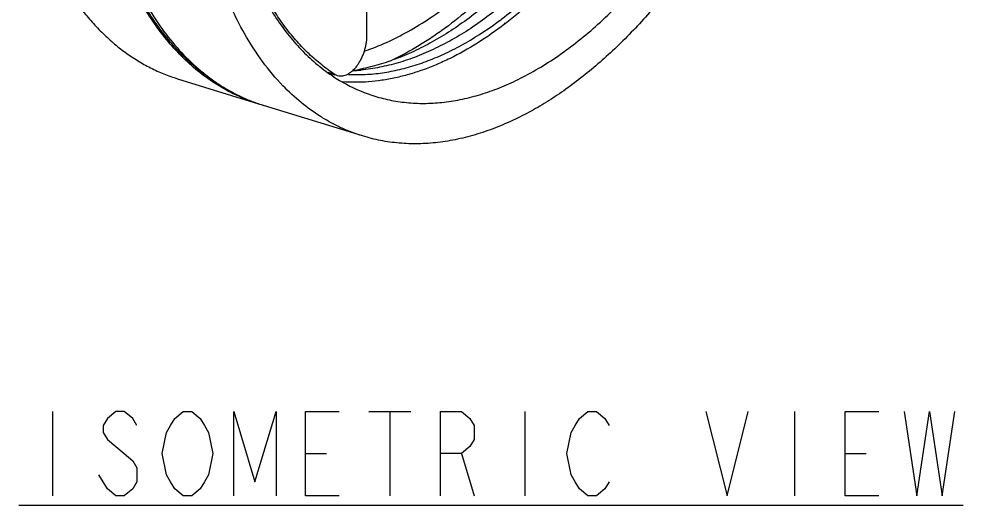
# Model space of a CAD drawing. Header units: inches. Extents: x 0 to 22, y 0 to 17.
# Drawn here: x 3.494 to 5.286, y 10.751 to 11.673 of the extents above; entities that cross this region are included whole.
import ezdxf

# ---------------------------------------------------------------- set-up
doc = ezdxf.new("R2010")
doc.units = ezdxf.units.IN
doc.header["$LTSCALE"] = 1.21
doc.header["$MEASUREMENT"] = 0
doc.layers.get('0').update_dxf_attribs({"linetype": 'CONTINUOUS'})

msp = doc.modelspace()

# ---------------------------------------------------------------- linework, layer by layer
at = {"color": 7}
for p, q in [((4.1543, 11.9971), (4.1543, 11.6406)), ((4.4095, 11.6716), (4.4108, 11.6726)), ((4.4172, 11.6653), (4.4159, 11.6642)), ((4.4174, 11.6636), (4.4161, 11.6626)), ((3.7957, 11.5592), (3.9492, 11.5117)), ((4.0827, 11.5701), (4.094, 11.5666)), ((4.0993, 11.565), (4.0943, 11.5673)), ((4.1497, 11.5333), (4.1699, 11.5262)), ((4.1466, 11.4507), (3.9586, 11.5088))]:
    msp.add_line(p, q, dxfattribs=at)
at = {"color": 8}
msp.add_line((4.0943, 11.5673), (4.0812, 11.5714), dxfattribs=at)
at = {"color": 1}
for p, q in [((3.5584, 10.9283), (3.5584, 10.7683)), ((4.1584, 10.9283), (4.2384, 10.9283)), ((4.1984, 10.9283), (4.1984, 10.7683)), ((4.4544, 10.9283), (4.4544, 10.7683)), ((4.9664, 10.9283), (4.9664, 10.7683)), ((4.0384, 10.8483), (4.0784, 10.8483)), ((4.3344, 10.8483), (4.3584, 10.7683)), ((5.0624, 10.8483), (5.1024, 10.8483)), ((3.6624, 10.7816), (3.6464, 10.8083)), ((3.4944, 10.7507), (5.2864, 10.7507))]:
    msp.add_line(p, q, dxfattribs=at)
for points in [[(3.7184, 10.9016), (3.7104, 10.9149), (3.6944, 10.9283), (3.6784, 10.9283), (3.6624, 10.9149), (3.6544, 10.9016), (3.6544, 10.8883), (3.6624, 10.8749), (3.6784, 10.8616), (3.6944, 10.8483), (3.7104, 10.8349), (3.7184, 10.8216), (3.7184, 10.7949), (3.7104, 10.7816), (3.6944, 10.7683), (3.6784, 10.7683), (3.6624, 10.7816)], [(3.8464, 10.7949), (3.8384, 10.7816), (3.8224, 10.7683), (3.8064, 10.7683), (3.7904, 10.7816), (3.7824, 10.7949), (3.7744, 10.8083), (3.7664, 10.8483), (3.7744, 10.8883), (3.7824, 10.9016), (3.7904, 10.9149), (3.8064, 10.9283), (3.8224, 10.9283), (3.8384, 10.9149), (3.8464, 10.9016), (3.8544, 10.8883), (3.8624, 10.8483), (3.8544, 10.8083), (3.8464, 10.7949)], [(3.9024, 10.7683), (3.9024, 10.9283), (3.9424, 10.7949), (3.9824, 10.9283), (3.9824, 10.7683)], [(4.1024, 10.7683), (4.0384, 10.7683), (4.0384, 10.9283), (4.1024, 10.9283)], [(4.2944, 10.7683), (4.2944, 10.9283), (4.3344, 10.9283), (4.3504, 10.9149), (4.3584, 10.9016), (4.3584, 10.8749), (4.3504, 10.8616), (4.3344, 10.8483), (4.2944, 10.8483)], [(4.6144, 10.7949), (4.6064, 10.7816), (4.5904, 10.7683), (4.5744, 10.7683), (4.5584, 10.7816), (4.5504, 10.7949), (4.5424, 10.8083), (4.5344, 10.8483), (4.5424, 10.8883), (4.5504, 10.9016), (4.5584, 10.9149), (4.5744, 10.9283), (4.5904, 10.9283), (4.6064, 10.9149), (4.6144, 10.9016)], [(4.7984, 10.9283), (4.8384, 10.7683), (4.8784, 10.9283)], [(5.1264, 10.7683), (5.0624, 10.7683), (5.0624, 10.9283), (5.1264, 10.9283)], [(5.1744, 10.9283), (5.1984, 10.7683), (5.2224, 10.9283), (5.2464, 10.7683), (5.2704, 10.9283)]]:
    msp.add_lwpolyline(points, dxfattribs=at)
at = {"color": 7}
for centre, radius, start, end in [((4.0897, 11.8861), 0.401, 226.0204, 227.9191), ((4.285, 11.856), 0.3509, 230.3514, 231.2315), ((4.2763, 11.8449), 0.3368, 231.2107, 237.7985), ((4.0688, 11.9517), 0.3813, 279.117, 281.2744), ((4.2627, 11.8233), 0.3112, 237.7939, 248.7077), ((4.1355, 11.8889), 0.3218, 267.1928, 271.4356), ((4.1114, 11.9164), 0.3422, 272.7362, 275.5174), ((4.0554, 11.8222), 0.328, 249.8934, 251.1101), ((4.0554, 11.822), 0.3278, 251.1102, 252.8291), ((4.0459, 11.8249), 0.3278, 252.8303, 253.1657)]:
    msp.add_arc(centre, radius, start, end, dxfattribs=at)
for points, knots in [([(4.2538, 13.3853), (4.2365, 13.3768), (4.2018, 13.3576), (4.1513, 13.3235), (4.1016, 13.2836), (4.0529, 13.2383), (4.0055, 13.1879), (3.9598, 13.1327), (3.9161, 13.073), (3.8746, 13.0093), (3.8357, 12.9419), (3.7995, 12.8714), (3.7663, 12.7981), (3.7364, 12.7227), (3.71, 12.6455), (3.6871, 12.5671), (3.668, 12.488), (3.6529, 12.4088), (3.6417, 12.3299), (3.6346, 12.2519), (3.6316, 12.1754), (3.6328, 12.1007), (3.6381, 12.0285), (3.6475, 11.9592), (3.6609, 11.8932), (3.6783, 11.831), (3.6996, 11.773), (3.7245, 11.7196), (3.7531, 11.6711), (3.785, 11.6279), (3.8201, 11.5902), (3.8521, 11.5635), (3.8789, 11.5453), (3.8996, 11.5333), (3.9208, 11.5228), (3.9353, 11.5169), (3.9427, 11.5142)], [0, 0, 0, 0, 0.026427, 0.05415, 0.083169, 0.113469, 0.144999, 0.177684, 0.211426, 0.24611, 0.281606, 0.31777, 0.354451, 0.391489, 0.428719, 0.465975, 0.50309, 0.539898, 0.576238, 0.611955, 0.646903, 0.680948, 0.713969, 0.745864, 0.776548, 0.805966, 0.834084, 0.860907, 0.886474, 0.910868, 0.934217, 0.956698, 0.967686, 0.978543, 0.989302, 1, 1, 1, 1]), ([(3.8843, 12.3252), (3.8786, 12.286), (3.8723, 12.2273), (3.8691, 12.1495), (3.8693, 12.0928), (3.8721, 12.0375), (3.8774, 11.9838), (3.8852, 11.932), (3.8955, 11.8824), (3.9083, 11.835), (3.9234, 11.7903), (3.9409, 11.7483), (3.9607, 11.7092), (3.9826, 11.6732), (4.0066, 11.6405), (4.0326, 11.6112), (4.0514, 11.5938), (4.0611, 11.5858)], [0, 0, 0, 0, 0.15032, 0.223602, 0.295364, 0.365432, 0.43365, 0.499884, 0.564024, 0.625991, 0.685736, 0.743247, 0.798553, 0.85173, 0.902903, 0.952249, 1, 1, 1, 1]), ([(3.9492, 11.5117), (3.9431, 11.5136), (3.9309, 11.5178), (3.907, 11.5276), (3.8779, 11.5425), (3.8449, 11.5646), (3.8136, 11.5908), (3.7844, 11.6209), (3.7573, 11.6549), (3.7324, 11.6925), (3.7098, 11.7336), (3.6896, 11.778), (3.672, 11.8254), (3.6569, 11.8758), (3.6445, 11.9288), (3.6348, 11.9843), (3.6279, 12.0419), (3.6237, 12.1014), (3.6228, 12.1417), (3.6228, 12.1621)], [0, 0, 0, 0, 0.024808, 0.049673, 0.09978, 0.150778, 0.203065, 0.256985, 0.31283, 0.370823, 0.431133, 0.493865, 0.559079, 0.626776, 0.696916, 0.76943, 0.844225, 0.921157, 1, 1, 1, 1]), ([(3.8113, 11.5976), (3.8038, 11.6047), (3.7894, 11.6198), (3.7691, 11.6442), (3.7499, 11.6706), (3.732, 11.699), (3.7154, 11.7293), (3.6947, 11.7727), (3.677, 11.819), (3.6623, 11.8677), (3.6526, 11.9061), (3.6443, 11.946), (3.6351, 12.0015), (3.6291, 12.0587), (3.6261, 12.1173), (3.6256, 12.1472), (3.6256, 12.1622)], [0, 0, 0, 0, 0.050683, 0.102688, 0.156133, 0.211118, 0.267722, 0.325998, 0.447651, 0.511079, 0.576206, 0.643, 0.71142, 0.8529, 0.92581, 1, 1, 1, 1]), ([(4.0943, 11.5673), (4.0856, 11.573), (4.0686, 11.5852), (4.0446, 11.6061), (4.0219, 11.6297), (4.0006, 11.6557), (3.9807, 11.6842), (3.9623, 11.715), (3.9455, 11.7481), (3.9304, 11.7833), (3.9169, 11.8206), (3.9051, 11.8597), (3.8951, 11.9006), (3.8839, 11.9581), (3.8767, 12.0179), (3.873, 12.0793), (3.8724, 12.1108), (3.8724, 12.1267)], [0, 0, 0, 0, 0.049608, 0.100382, 0.152528, 0.206233, 0.261663, 0.318954, 0.3782, 0.439456, 0.502754, 0.568088, 0.635432, 0.704741, 0.848967, 0.923715, 1, 1, 1, 1]), ([(4.6599, 12.0655), (4.6516, 12.0492), (4.6347, 12.0172), (4.6078, 11.9706), (4.5795, 11.9258), (4.55, 11.8831), (4.5194, 11.8425), (4.4878, 11.8043), (4.4553, 11.7685), (4.422, 11.7354), (4.3881, 11.705), (4.3537, 11.6775), (4.319, 11.6529), (4.2839, 11.6314), (4.2487, 11.613), (4.2136, 11.5978), (4.1786, 11.5859), (4.155, 11.58), (4.1433, 11.5777)], [0, 0, 0, 0, 0.07456, 0.14809, 0.220378, 0.291266, 0.360622, 0.428319, 0.494238, 0.558284, 0.620383, 0.680485, 0.738565, 0.794626, 0.848708, 0.900882, 0.951262, 1, 1, 1, 1]), ([(4.6737, 12.0325), (4.6651, 12.0164), (4.6474, 11.9847), (4.6193, 11.9386), (4.5898, 11.8946), (4.5591, 11.8529), (4.5273, 11.8135), (4.4946, 11.7767), (4.4611, 11.7425), (4.4269, 11.7112), (4.3921, 11.6829), (4.3569, 11.6576), (4.3214, 11.6355), (4.2858, 11.6167), (4.2501, 11.6012), (4.2147, 11.5891), (4.1795, 11.5805), (4.1559, 11.577), (4.1443, 11.5759)], [0, 0, 0, 0, 0.075672, 0.150141, 0.223191, 0.294664, 0.364423, 0.432341, 0.498305, 0.56223, 0.624057, 0.683754, 0.741322, 0.7968, 0.850263, 0.901833, 0.951674, 1, 1, 1, 1]), ([(4.9092, 12.0283), (4.902, 12.0125), (4.8871, 11.9814), (4.8557, 11.9207), (4.8137, 11.8484), (4.7587, 11.7673), (4.7003, 11.6934), (4.6484, 11.6377), (4.6057, 11.5977), (4.5736, 11.5703), (4.5411, 11.5452), (4.5084, 11.5226), (4.4754, 11.5025), (4.453, 11.4906), (4.4418, 11.4851)], [0, 0, 0, 0, 0.071333, 0.141989, 0.280649, 0.415038, 0.544342, 0.66787, 0.727316, 0.785144, 0.841328, 0.895863, 0.948752, 1, 1, 1, 1]), ([(4.4108, 11.6726), (4.424, 11.6826), (4.4502, 11.7038), (4.4881, 11.7386), (4.5251, 11.7768), (4.561, 11.8184), (4.5958, 11.863), (4.6291, 11.9104), (4.6609, 11.9605), (4.6808, 11.9952), (4.6905, 12.0129)], [0, 0, 0, 0, 0.111712, 0.227634, 0.34763, 0.4715, 0.598983, 0.729792, 0.86361, 1, 1, 1, 1]), ([(3.4976, 11.9488), (3.5005, 11.9362), (3.5069, 11.9116), (3.5213, 11.8642), (3.5386, 11.8191), (3.5587, 11.7768), (3.58, 11.7379), (3.6039, 11.7019), (3.6304, 11.6694), (3.6512, 11.6473), (3.673, 11.6272), (3.6957, 11.6092), (3.7194, 11.5934), (3.744, 11.5796), (3.7694, 11.5681), (3.7868, 11.5619), (3.7957, 11.5592)], [0, 0, 0, 0, 0.075259, 0.148602, 0.289423, 0.356959, 0.422607, 0.548442, 0.608878, 0.667804, 0.725379, 0.781781, 0.837214, 0.891899, 0.946078, 1, 1, 1, 1]), ([(4.1497, 11.6113), (4.1786, 11.6212), (4.2215, 11.6409), (4.2759, 11.6745), (4.3172, 11.7045), (4.3579, 11.7387), (4.3978, 11.7769), (4.4367, 11.8188), (4.4614, 11.8487), (4.4735, 11.8642)], [0, 0, 0, 0, 0.220267, 0.337824, 0.460442, 0.588111, 0.720745, 0.858168, 1, 1, 1, 1]), ([(4.6048, 11.86), (4.5906, 11.8406), (4.5616, 11.8032), (4.5227, 11.7594), (4.4908, 11.7271), (4.4591, 11.6973), (4.4343, 11.6765), (4.4174, 11.6636)], [0, 0, 0, 0, 0.264951, 0.520479, 0.644414, 0.765686, 1, 1, 1, 1]), ([(4.4418, 11.5579), (4.4549, 11.5643), (4.4809, 11.5784), (4.519, 11.6029), (4.5568, 11.6309), (4.5941, 11.6625), (4.6306, 11.6973), (4.6664, 11.7353), (4.7011, 11.7763), (4.7232, 11.8052), (4.734, 11.82)], [0, 0, 0, 0, 0.109844, 0.224117, 0.342821, 0.465936, 0.59339, 0.725048, 0.860703, 1, 1, 1, 1]), ([(3.9226, 11.6449), (3.9135, 11.6611), (3.8963, 11.695), (3.8821, 11.7302), (3.8755, 11.7485)], [0, 0, 0, 0, 0.488566, 1, 1, 1, 1]), ([(4.3936, 11.7324), (4.3782, 11.7173), (4.347, 11.6888), (4.3059, 11.6565), (4.2726, 11.6337), (4.24, 11.6133), (4.2148, 11.5999), (4.1978, 11.5919)], [0, 0, 0, 0, 0.26745, 0.523397, 0.646944, 0.767539, 1, 1, 1, 1]), ([(4.1436, 11.5671), (4.1544, 11.5674), (4.1763, 11.569), (4.2092, 11.5746), (4.2425, 11.5832), (4.276, 11.595), (4.3097, 11.6097), (4.3553, 11.6338), (4.3881, 11.6556), (4.4095, 11.6716)], [0, 0, 0, 0, 0.111831, 0.226609, 0.34486, 0.467015, 0.593412, 0.724303, 1, 1, 1, 1]), ([(4.4161, 11.6626), (4.3995, 11.6499), (4.366, 11.6266), (4.3304, 11.6065), (4.3126, 11.5978)], [0, 0, 0, 0, 0.513249, 1, 1, 1, 1]), ([(3.9956, 11.5459), (3.9817, 11.5603), (3.9553, 11.592), (3.933, 11.6266), (3.9226, 11.6449)], [0, 0, 0, 0, 0.486863, 1, 1, 1, 1]), ([(4.1543, 11.6406), (4.1543, 11.6381), (4.1541, 11.6332), (4.1532, 11.6258), (4.1517, 11.6183), (4.1496, 11.6109), (4.1469, 11.6036), (4.1438, 11.5967), (4.1402, 11.5902), (4.1363, 11.5842), (4.132, 11.5789), (4.1275, 11.5742), (4.1228, 11.5704), (4.118, 11.5674), (4.1132, 11.5653), (4.1084, 11.5641), (4.1037, 11.5639), (4.1007, 11.5645), (4.0993, 11.5649)], [0, 0, 0, 0, 0.06965, 0.141689, 0.215186, 0.289326, 0.363329, 0.436388, 0.507692, 0.576515, 0.642219, 0.7043, 0.762421, 0.816456, 0.866563, 0.913215, 0.957293, 1, 1, 1, 1]), ([(4.3126, 11.5978), (4.304, 11.5936), (4.2869, 11.5858), (4.2609, 11.5756), (4.235, 11.5673), (4.2092, 11.5607), (4.1837, 11.556), (4.1584, 11.5532), (4.1334, 11.5522), (4.1169, 11.5528), (4.1088, 11.5534)], [0, 0, 0, 0, 0.135616, 0.267776, 0.396611, 0.52231, 0.645154, 0.76547, 0.883621, 1, 1, 1, 1]), ([(3.8684, 11.5521), (3.8601, 11.5574), (3.8438, 11.569), (3.8284, 11.5818), (3.821, 11.5885)], [0, 0, 0, 0, 0.495196, 1, 1, 1, 1]), ([(4.1466, 11.4507), (4.1396, 11.4529), (4.1258, 11.4577), (4.1055, 11.4662), (4.0858, 11.4762), (4.06, 11.4913), (4.029, 11.5138), (4.0064, 11.5347), (3.9956, 11.5459)], [0, 0, 0, 0, 0.121382, 0.243127, 0.365592, 0.489122, 0.740567, 1, 1, 1, 1]), ([(4.1699, 11.5262), (4.1803, 11.523), (4.2016, 11.5177), (4.2343, 11.5131), (4.2678, 11.512), (4.302, 11.5144), (4.3367, 11.5201), (4.3717, 11.5293), (4.407, 11.5418), (4.4302, 11.5522), (4.4418, 11.5579)], [0, 0, 0, 0, 0.116444, 0.233802, 0.352913, 0.474596, 0.599587, 0.728519, 0.861889, 1, 1, 1, 1]), ([(4.4418, 11.4851), (4.4292, 11.4789), (4.4041, 11.4677), (4.3657, 11.4541), (4.3276, 11.4441), (4.29, 11.4379), (4.2529, 11.4353), (4.2165, 11.4365), (4.1809, 11.4415), (4.1579, 11.4473), (4.1466, 11.4507)], [0, 0, 0, 0, 0.138122, 0.271494, 0.400423, 0.525417, 0.647113, 0.76623, 0.883568, 1, 1, 1, 1])]:
    msp.add_open_spline(points, degree=3, knots=knots, dxfattribs=at)

doc.saveas('drawing.dxf')
